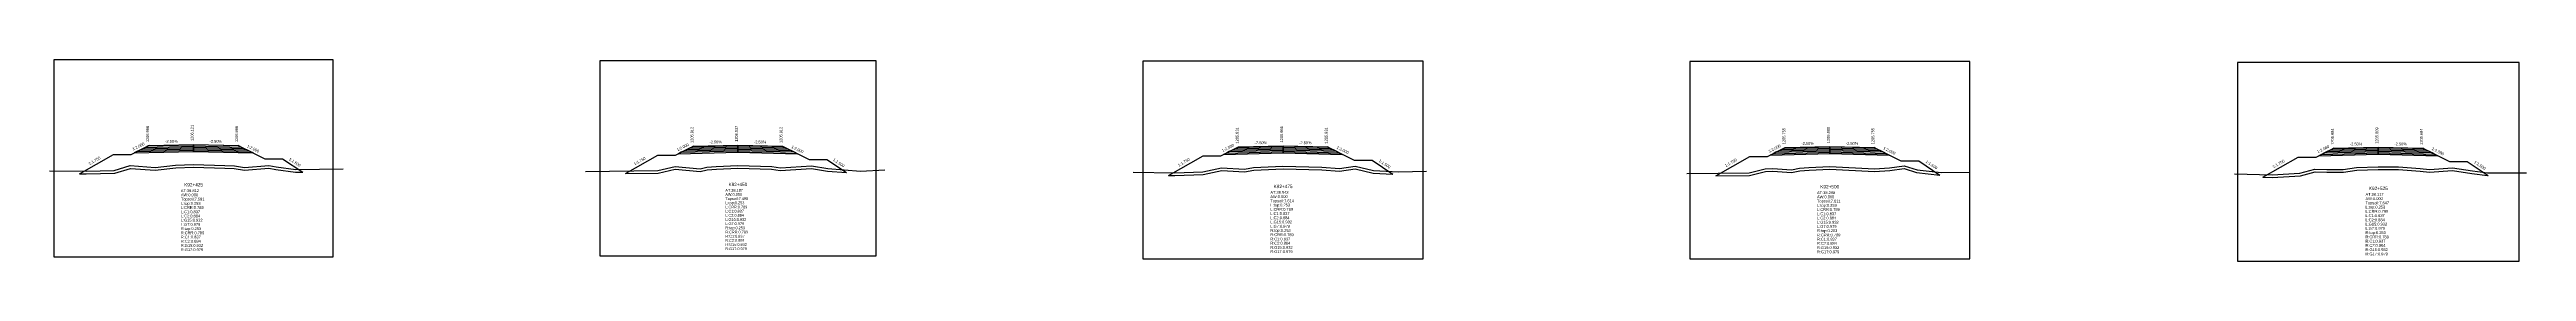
# Model space of a CAD drawing. Extents: x -7 to 78429, y 1189 to 1262.
# Drawn here: x 16547 to 16825.4, y 1193 to 1215.6 of the extents above; entities that cross this region are included whole.
import ezdxf
from ezdxf.enums import TextEntityAlignment as Align

# ---------------------------------------------------------------- set-up
doc = ezdxf.new("R2010")
doc.units = 0

msp = doc.modelspace()

# ---------------------------------------------------------------- linework, layer by layer
at = {"layer": 'A4_BORDER', "color": 7}
for points in [[(16547.497, 1193.453), (16578.876, 1193.453), (16578.876, 1215.64), (16547.497, 1215.64), (16547.497, 1193.453)], [(16608.841, 1193.573), (16639.904, 1193.573), (16639.904, 1215.537), (16608.841, 1215.537), (16608.841, 1193.573)], [(16669.896, 1193.228), (16701.42, 1193.228), (16701.42, 1215.518), (16669.896, 1215.518), (16669.896, 1193.228)], [(16731.371, 1193.209), (16762.845, 1193.209), (16762.845, 1215.463), (16731.371, 1215.463), (16731.371, 1193.209)], [(16792.934, 1192.971), (16824.606, 1192.971), (16824.606, 1215.366), (16792.934, 1215.366), (16792.934, 1192.971)]]:
    msp.add_lwpolyline(points, dxfattribs=at)
at = {"layer": 'CLEAR_GROUND', "color": 8}
for points in [[(16550.349, 1202.803), (16551.122, 1202.797), (16554.327, 1202.875), (16556.102, 1203.421), (16558.876, 1203.216), (16561.183, 1203.468), (16563.197, 1203.545), (16566.692, 1203.446), (16567.758, 1203.392), (16568.917, 1203.212), (16571.644, 1203.441), (16572.439, 1203.298), (16574.661, 1202.973), (16575.452, 1202.986)], [(16611.727, 1202.829), (16615.396, 1202.878), (16617.34, 1203.326), (16620.151, 1203.07), (16620.927, 1203.261), (16621.956, 1203.314), (16624.364, 1203.428), (16628.155, 1203.344), (16629.14, 1203.192), (16632.651, 1203.41), (16634.449, 1203.107), (16636.578, 1202.941)], [(16672.791, 1202.621), (16673.482, 1202.612), (16676.669, 1202.725), (16678.755, 1203.178), (16681.336, 1203.018), (16682.37, 1203.231), (16685.65, 1203.378), (16690.015, 1203.246), (16692, 1203.115), (16693.745, 1203.359), (16695.776, 1202.895), (16698.011, 1202.763)], [(16734.315, 1202.588), (16738.09, 1202.623), (16739.898, 1203.062), (16740.717, 1203.094), (16742.809, 1202.97), (16743.749, 1203.128), (16744.785, 1203.225), (16747.122, 1203.337), (16752.131, 1203.078), (16753.858, 1203.194), (16755.459, 1203.406), (16756.855, 1202.94), (16759.494, 1202.664)], [(16795.788, 1202.409), (16796.846, 1202.378), (16800.014, 1202.581), (16801.67, 1203.027), (16802.965, 1203.001), (16804.849, 1202.973), (16806.344, 1203.205), (16808.765, 1203.291), (16811.027, 1203.274), (16813.462, 1203.113), (16814.535, 1202.977), (16817.096, 1203.191), (16819.296, 1202.847), (16821.028, 1202.613), (16821.126, 1202.613)]]:
    msp.add_lwpolyline(points, dxfattribs=at)
at = {"layer": 'DESIGN_ROAD_TRIMMED', "color": 1}
for points in [[(16550.349, 1202.803), (16554.187, 1204.996), (16556.187, 1204.996), (16558.187, 1205.996), (16558.187, 1205.996), (16558.081, 1205.943), (16558.081, 1205.943), (16557.766, 1205.785), (16557.766, 1205.785), (16557.45, 1205.628), (16557.45, 1205.628), (16557.134, 1205.47), (16557.134, 1205.47), (16556.818, 1205.312), (16556.818, 1205.312), (16556.502, 1205.154), (16563.187, 1205.321), (16563.187, 1205.471), (16563.187, 1205.471), (16563.187, 1205.621), (16563.187, 1205.621), (16563.187, 1205.771), (16563.187, 1205.771), (16563.187, 1205.921), (16563.187, 1205.921), (16563.187, 1206.071), (16563.187, 1206.071), (16563.187, 1206.121), (16563.187, 1206.121), (16563.187, 1206.121), (16563.187, 1206.121), (16563.187, 1206.121), (16563.187, 1206.071), (16563.187, 1206.071), (16563.187, 1205.921), (16563.187, 1205.921), (16563.187, 1205.771), (16563.187, 1205.771), (16563.187, 1205.621), (16563.187, 1205.621), (16563.187, 1205.471), (16563.187, 1205.471), (16563.187, 1205.321), (16569.871, 1205.154), (16569.555, 1205.312), (16569.555, 1205.312), (16569.239, 1205.47), (16569.239, 1205.47), (16568.923, 1205.628), (16568.923, 1205.628), (16568.608, 1205.785), (16568.608, 1205.785), (16568.292, 1205.943), (16568.292, 1205.943), (16568.187, 1205.996), (16568.187, 1205.996), (16571.187, 1204.496), (16573.187, 1204.496), (16575.452, 1202.986)], [(16611.727, 1202.829), (16615.373, 1204.912), (16617.373, 1204.912), (16619.373, 1205.912), (16619.373, 1205.912), (16619.267, 1205.859), (16619.267, 1205.859), (16618.951, 1205.701), (16618.951, 1205.701), (16618.636, 1205.544), (16618.636, 1205.544), (16618.32, 1205.386), (16618.32, 1205.386), (16618.004, 1205.228), (16618.004, 1205.228), (16617.688, 1205.07), (16624.373, 1205.237), (16624.373, 1205.387), (16624.373, 1205.387), (16624.373, 1205.537), (16624.373, 1205.537), (16624.373, 1205.687), (16624.373, 1205.687), (16624.373, 1205.837), (16624.373, 1205.837), (16624.373, 1205.987), (16624.373, 1205.987), (16624.373, 1206.037), (16624.373, 1206.037), (16624.373, 1206.037), (16624.373, 1206.037), (16624.373, 1206.037), (16624.373, 1205.987), (16624.373, 1205.987), (16624.373, 1205.837), (16624.373, 1205.837), (16624.373, 1205.687), (16624.373, 1205.687), (16624.373, 1205.537), (16624.373, 1205.537), (16624.373, 1205.387), (16624.373, 1205.387), (16624.373, 1205.237), (16631.057, 1205.07), (16630.741, 1205.228), (16630.741, 1205.228), (16630.425, 1205.386), (16630.425, 1205.386), (16630.109, 1205.544), (16630.109, 1205.544), (16629.794, 1205.701), (16629.794, 1205.701), (16629.478, 1205.859), (16629.478, 1205.859), (16629.373, 1205.912), (16629.373, 1205.912), (16632.373, 1204.412), (16634.373, 1204.412), (16636.578, 1202.941)], [(16672.791, 1202.621), (16676.658, 1204.831), (16678.658, 1204.831), (16680.658, 1205.831), (16680.658, 1205.831), (16680.553, 1205.778), (16680.553, 1205.778), (16680.237, 1205.62), (16680.237, 1205.62), (16679.921, 1205.463), (16679.921, 1205.463), (16679.606, 1205.305), (16679.606, 1205.305), (16679.29, 1205.147), (16679.29, 1205.147), (16678.974, 1204.989), (16685.658, 1205.156), (16685.658, 1205.306), (16685.658, 1205.306), (16685.658, 1205.456), (16685.658, 1205.456), (16685.658, 1205.606), (16685.658, 1205.606), (16685.658, 1205.756), (16685.658, 1205.756), (16685.658, 1205.906), (16685.658, 1205.906), (16685.658, 1205.956), (16685.658, 1205.956), (16685.658, 1205.956), (16685.658, 1205.956), (16685.658, 1205.956), (16685.658, 1205.906), (16685.658, 1205.906), (16685.658, 1205.756), (16685.658, 1205.756), (16685.658, 1205.606), (16685.658, 1205.606), (16685.658, 1205.456), (16685.658, 1205.456), (16685.658, 1205.306), (16685.658, 1205.306), (16685.658, 1205.156), (16692.342, 1204.989), (16692.027, 1205.147), (16692.027, 1205.147), (16691.711, 1205.305), (16691.711, 1205.305), (16691.395, 1205.463), (16691.395, 1205.463), (16691.079, 1205.62), (16691.079, 1205.62), (16690.763, 1205.778), (16690.763, 1205.778), (16690.658, 1205.831), (16690.658, 1205.831), (16693.658, 1204.331), (16695.658, 1204.331), (16698.011, 1202.763)], [(16734.315, 1202.588), (16738.108, 1204.755), (16740.108, 1204.755), (16742.108, 1205.755), (16742.108, 1205.755), (16742.003, 1205.702), (16742.003, 1205.702), (16741.687, 1205.544), (16741.687, 1205.544), (16741.371, 1205.387), (16741.371, 1205.387), (16741.055, 1205.229), (16741.055, 1205.229), (16740.74, 1205.071), (16740.74, 1205.071), (16740.424, 1204.913), (16747.108, 1205.08), (16747.108, 1205.23), (16747.108, 1205.23), (16747.108, 1205.38), (16747.108, 1205.38), (16747.108, 1205.53), (16747.108, 1205.53), (16747.108, 1205.68), (16747.108, 1205.68), (16747.108, 1205.83), (16747.108, 1205.83), (16747.108, 1205.88), (16747.108, 1205.88), (16747.108, 1205.88), (16747.108, 1205.88), (16747.108, 1205.88), (16747.108, 1205.83), (16747.108, 1205.83), (16747.108, 1205.68), (16747.108, 1205.68), (16747.108, 1205.53), (16747.108, 1205.53), (16747.108, 1205.38), (16747.108, 1205.38), (16747.108, 1205.23), (16747.108, 1205.23), (16747.108, 1205.08), (16753.792, 1204.913), (16753.476, 1205.071), (16753.476, 1205.071), (16753.161, 1205.229), (16753.161, 1205.229), (16752.845, 1205.387), (16752.845, 1205.387), (16752.529, 1205.544), (16752.529, 1205.544), (16752.213, 1205.702), (16752.213, 1205.702), (16752.108, 1205.755), (16752.108, 1205.755), (16755.108, 1204.255), (16757.108, 1204.255), (16759.494, 1202.664)], [(16795.788, 1202.409), (16799.77, 1204.684), (16801.77, 1204.684), (16803.77, 1205.684), (16803.77, 1205.684), (16803.665, 1205.631), (16803.665, 1205.631), (16803.349, 1205.473), (16803.349, 1205.473), (16803.033, 1205.316), (16803.033, 1205.316), (16802.717, 1205.158), (16802.717, 1205.158), (16802.402, 1205), (16802.402, 1205), (16802.086, 1204.842), (16808.77, 1205.009), (16808.77, 1205.159), (16808.77, 1205.159), (16808.77, 1205.309), (16808.77, 1205.309), (16808.77, 1205.459), (16808.77, 1205.459), (16808.77, 1205.609), (16808.77, 1205.609), (16808.77, 1205.759), (16808.77, 1205.759), (16808.77, 1205.809), (16808.77, 1205.809), (16808.77, 1205.809), (16808.77, 1205.809), (16808.77, 1205.809), (16808.77, 1205.759), (16808.77, 1205.759), (16808.77, 1205.609), (16808.77, 1205.609), (16808.77, 1205.459), (16808.77, 1205.459), (16808.77, 1205.309), (16808.77, 1205.309), (16808.77, 1205.159), (16808.77, 1205.159), (16808.77, 1205.009), (16815.454, 1204.842), (16815.139, 1205), (16815.139, 1205), (16814.823, 1205.158), (16814.823, 1205.158), (16814.507, 1205.316), (16814.507, 1205.316), (16814.191, 1205.473), (16814.191, 1205.473), (16813.875, 1205.631), (16813.875, 1205.631), (16813.77, 1205.684), (16813.77, 1205.684), (16816.77, 1204.184), (16818.77, 1204.184), (16821.126, 1202.613)]]:
    msp.add_lwpolyline(points, dxfattribs=at)
at = {"layer": 'FINISHED_ROAD', "color": 2}
for points in [[(16554.187, 1204.996), (16556.187, 1204.996), (16558.187, 1205.996), (16558.187, 1205.996), (16563.187, 1206.121), (16568.187, 1205.996), (16568.187, 1205.996), (16571.187, 1204.496), (16573.187, 1204.496)], [(16615.373, 1204.912), (16617.373, 1204.912), (16619.373, 1205.912), (16619.373, 1205.912), (16624.373, 1206.037), (16629.373, 1205.912), (16629.373, 1205.912), (16632.373, 1204.412), (16634.373, 1204.412)], [(16676.658, 1204.831), (16678.658, 1204.831), (16680.658, 1205.831), (16680.658, 1205.831), (16685.658, 1205.956), (16690.658, 1205.831), (16690.658, 1205.831), (16693.658, 1204.331), (16695.658, 1204.331)], [(16738.108, 1204.755), (16740.108, 1204.755), (16742.108, 1205.755), (16742.108, 1205.755), (16747.108, 1205.88), (16752.108, 1205.755), (16752.108, 1205.755), (16755.108, 1204.255), (16757.108, 1204.255)], [(16799.77, 1204.684), (16801.77, 1204.684), (16803.77, 1205.684), (16803.77, 1205.684), (16808.77, 1205.809), (16813.77, 1205.684), (16813.77, 1205.684), (16816.77, 1204.184), (16818.77, 1204.184)]]:
    msp.add_lwpolyline(points, dxfattribs=at)
at = {"layer": 'LAYER_0', "color": 4}
for points in [[(16558.187, 1205.996), (16558.081, 1205.943), (16563.187, 1206.071), (16563.187, 1206.121)], [(16619.373, 1205.912), (16619.267, 1205.859), (16624.373, 1205.987), (16624.373, 1206.037)], [(16680.658, 1205.831), (16680.553, 1205.778), (16685.658, 1205.906), (16685.658, 1205.956)], [(16742.108, 1205.755), (16742.003, 1205.702), (16747.108, 1205.83), (16747.108, 1205.88)], [(16803.77, 1205.684), (16803.665, 1205.631), (16808.77, 1205.759), (16808.77, 1205.809)]]:
    msp.add_lwpolyline(points, dxfattribs=at)
at = {"layer": 'LAYER_1', "color": 4}
for points in [[(16558.081, 1205.943), (16557.766, 1205.785), (16563.187, 1205.921), (16563.187, 1206.071)], [(16619.267, 1205.859), (16618.951, 1205.701), (16624.373, 1205.837), (16624.373, 1205.987)], [(16680.553, 1205.778), (16680.237, 1205.62), (16685.658, 1205.756), (16685.658, 1205.906)], [(16742.003, 1205.702), (16741.687, 1205.544), (16747.108, 1205.68), (16747.108, 1205.83)], [(16803.665, 1205.631), (16803.349, 1205.473), (16808.77, 1205.609), (16808.77, 1205.759)]]:
    msp.add_lwpolyline(points, dxfattribs=at)
at = {"layer": 'LAYER_10', "color": 6}
for points in [[(16569.239, 1205.47), (16569.555, 1205.312), (16563.187, 1205.471), (16563.187, 1205.621)], [(16630.425, 1205.386), (16630.741, 1205.228), (16624.373, 1205.387), (16624.373, 1205.537)], [(16691.711, 1205.305), (16692.027, 1205.147), (16685.658, 1205.306), (16685.658, 1205.456)], [(16753.161, 1205.229), (16753.476, 1205.071), (16747.108, 1205.23), (16747.108, 1205.38)], [(16814.823, 1205.158), (16815.139, 1205), (16808.77, 1205.159), (16808.77, 1205.309)]]:
    msp.add_lwpolyline(points, dxfattribs=at)
at = {"layer": 'LAYER_11', "color": 6}
for points in [[(16569.555, 1205.312), (16569.871, 1205.154), (16563.187, 1205.321), (16563.187, 1205.471)], [(16630.741, 1205.228), (16631.057, 1205.07), (16624.373, 1205.237), (16624.373, 1205.387)], [(16692.027, 1205.147), (16692.342, 1204.989), (16685.658, 1205.156), (16685.658, 1205.306)], [(16753.476, 1205.071), (16753.792, 1204.913), (16747.108, 1205.08), (16747.108, 1205.23)], [(16815.139, 1205), (16815.454, 1204.842), (16808.77, 1205.009), (16808.77, 1205.159)]]:
    msp.add_lwpolyline(points, dxfattribs=at)
at = {"layer": 'LAYER_2', "color": 4}
for points in [[(16557.766, 1205.785), (16557.45, 1205.628), (16563.187, 1205.771), (16563.187, 1205.921)], [(16618.951, 1205.701), (16618.636, 1205.544), (16624.373, 1205.687), (16624.373, 1205.837)], [(16680.237, 1205.62), (16679.921, 1205.463), (16685.658, 1205.606), (16685.658, 1205.756)], [(16741.687, 1205.544), (16741.371, 1205.387), (16747.108, 1205.53), (16747.108, 1205.68)], [(16803.349, 1205.473), (16803.033, 1205.316), (16808.77, 1205.459), (16808.77, 1205.609)]]:
    msp.add_lwpolyline(points, dxfattribs=at)
at = {"layer": 'LAYER_3', "color": 4}
for points in [[(16557.45, 1205.628), (16557.134, 1205.47), (16563.187, 1205.621), (16563.187, 1205.771)], [(16618.636, 1205.544), (16618.32, 1205.386), (16624.373, 1205.537), (16624.373, 1205.687)], [(16679.921, 1205.463), (16679.606, 1205.305), (16685.658, 1205.456), (16685.658, 1205.606)], [(16741.371, 1205.387), (16741.055, 1205.229), (16747.108, 1205.38), (16747.108, 1205.53)], [(16803.033, 1205.316), (16802.717, 1205.158), (16808.77, 1205.309), (16808.77, 1205.459)]]:
    msp.add_lwpolyline(points, dxfattribs=at)
at = {"layer": 'LAYER_4', "color": 4}
for points in [[(16557.134, 1205.47), (16556.818, 1205.312), (16563.187, 1205.471), (16563.187, 1205.621)], [(16618.32, 1205.386), (16618.004, 1205.228), (16624.373, 1205.387), (16624.373, 1205.537)], [(16679.606, 1205.305), (16679.29, 1205.147), (16685.658, 1205.306), (16685.658, 1205.456)], [(16741.055, 1205.229), (16740.74, 1205.071), (16747.108, 1205.23), (16747.108, 1205.38)], [(16802.717, 1205.158), (16802.402, 1205), (16808.77, 1205.159), (16808.77, 1205.309)]]:
    msp.add_lwpolyline(points, dxfattribs=at)
at = {"layer": 'LAYER_5', "color": 4}
for points in [[(16556.818, 1205.312), (16556.502, 1205.154), (16563.187, 1205.321), (16563.187, 1205.471)], [(16618.004, 1205.228), (16617.688, 1205.07), (16624.373, 1205.237), (16624.373, 1205.387)], [(16679.29, 1205.147), (16678.974, 1204.989), (16685.658, 1205.156), (16685.658, 1205.306)], [(16740.74, 1205.071), (16740.424, 1204.913), (16747.108, 1205.08), (16747.108, 1205.23)], [(16802.402, 1205), (16802.086, 1204.842), (16808.77, 1205.009), (16808.77, 1205.159)]]:
    msp.add_lwpolyline(points, dxfattribs=at)
at = {"layer": 'LAYER_6', "color": 6}
for points in [[(16568.187, 1205.996), (16568.292, 1205.943), (16563.187, 1206.071), (16563.187, 1206.121)], [(16629.373, 1205.912), (16629.478, 1205.859), (16624.373, 1205.987), (16624.373, 1206.037)], [(16690.658, 1205.831), (16690.763, 1205.778), (16685.658, 1205.906), (16685.658, 1205.956)], [(16752.108, 1205.755), (16752.213, 1205.702), (16747.108, 1205.83), (16747.108, 1205.88)], [(16813.77, 1205.684), (16813.875, 1205.631), (16808.77, 1205.759), (16808.77, 1205.809)]]:
    msp.add_lwpolyline(points, dxfattribs=at)
at = {"layer": 'LAYER_7', "color": 6}
for points in [[(16568.292, 1205.943), (16568.608, 1205.785), (16563.187, 1205.921), (16563.187, 1206.071)], [(16629.478, 1205.859), (16629.794, 1205.701), (16624.373, 1205.837), (16624.373, 1205.987)], [(16690.763, 1205.778), (16691.079, 1205.62), (16685.658, 1205.756), (16685.658, 1205.906)], [(16752.213, 1205.702), (16752.529, 1205.544), (16747.108, 1205.68), (16747.108, 1205.83)], [(16813.875, 1205.631), (16814.191, 1205.473), (16808.77, 1205.609), (16808.77, 1205.759)]]:
    msp.add_lwpolyline(points, dxfattribs=at)
at = {"layer": 'LAYER_8', "color": 6}
for points in [[(16568.608, 1205.785), (16568.923, 1205.628), (16563.187, 1205.771), (16563.187, 1205.921)], [(16629.794, 1205.701), (16630.109, 1205.544), (16624.373, 1205.687), (16624.373, 1205.837)], [(16691.079, 1205.62), (16691.395, 1205.463), (16685.658, 1205.606), (16685.658, 1205.756)], [(16752.529, 1205.544), (16752.845, 1205.387), (16747.108, 1205.53), (16747.108, 1205.68)], [(16814.191, 1205.473), (16814.507, 1205.316), (16808.77, 1205.459), (16808.77, 1205.609)]]:
    msp.add_lwpolyline(points, dxfattribs=at)
at = {"layer": 'LAYER_9', "color": 6}
for points in [[(16568.923, 1205.628), (16569.239, 1205.47), (16563.187, 1205.621), (16563.187, 1205.771)], [(16630.109, 1205.544), (16630.425, 1205.386), (16624.373, 1205.537), (16624.373, 1205.687)], [(16691.395, 1205.463), (16691.711, 1205.305), (16685.658, 1205.456), (16685.658, 1205.606)], [(16752.845, 1205.387), (16753.161, 1205.229), (16747.108, 1205.38), (16747.108, 1205.53)], [(16814.507, 1205.316), (16814.823, 1205.158), (16808.77, 1205.309), (16808.77, 1205.459)]]:
    msp.add_lwpolyline(points, dxfattribs=at)
at = {"layer": 'NATURAL_GROUND', "color": 3}
for points in [[(16546.998, 1203.13), (16551.12, 1203.097), (16554.279, 1203.174), (16556.068, 1203.724), (16558.871, 1203.517), (16561.161, 1203.767), (16563.196, 1203.845), (16566.704, 1203.746), (16567.789, 1203.691), (16568.928, 1203.514), (16571.659, 1203.743), (16572.488, 1203.594), (16574.681, 1203.273), (16579.997, 1203.362)], [(16607.261, 1203.069), (16615.36, 1203.178), (16617.32, 1203.629), (16620.129, 1203.373), (16620.883, 1203.559), (16621.942, 1203.614), (16624.361, 1203.728), (16628.182, 1203.643), (16629.154, 1203.493), (16632.667, 1203.712), (16634.486, 1203.405), (16638.165, 1203.119), (16640.899, 1203.247)], [(16668.82, 1202.975), (16673.479, 1202.912), (16676.631, 1203.024), (16678.732, 1203.48), (16681.314, 1203.32), (16682.333, 1203.53), (16685.648, 1203.678), (16690.029, 1203.546), (16691.989, 1203.416), (16693.758, 1203.664), (16695.818, 1203.193), (16698.641, 1203.026), (16701.771, 1203.11)], [(16731.052, 1202.857), (16738.053, 1202.923), (16739.856, 1203.361), (16740.72, 1203.394), (16742.793, 1203.271), (16743.71, 1203.426), (16744.764, 1203.524), (16747.123, 1203.637), (16752.129, 1203.379), (16753.828, 1203.493), (16755.488, 1203.713), (16756.919, 1203.235), (16759.629, 1202.952), (16762.79, 1202.977)], [(16792.612, 1202.802), (16796.841, 1202.678), (16799.965, 1202.878), (16801.633, 1203.328), (16802.97, 1203.301), (16804.828, 1203.273), (16806.315, 1203.504), (16808.761, 1203.591), (16811.038, 1203.574), (16813.491, 1203.412), (16814.541, 1203.279), (16817.107, 1203.493), (16819.339, 1203.144), (16821.048, 1202.913), (16825.423, 1202.922)]]:
    msp.add_lwpolyline(points, dxfattribs=at)
at = {"layer": 'STRUCTURE_LEFT', "color": 4}
for points in [[(16558.187, 1205.996), (16558.081, 1205.943), (16558.081, 1205.943), (16557.766, 1205.785), (16557.766, 1205.785), (16557.45, 1205.628), (16557.45, 1205.628), (16557.134, 1205.47), (16557.134, 1205.47), (16556.818, 1205.312), (16556.818, 1205.312), (16556.502, 1205.154), (16563.187, 1205.321), (16563.187, 1205.471), (16563.187, 1205.471), (16563.187, 1205.621), (16563.187, 1205.621), (16563.187, 1205.771), (16563.187, 1205.771), (16563.187, 1205.921), (16563.187, 1205.921), (16563.187, 1206.071), (16563.187, 1206.071), (16563.187, 1206.121), (16563.187, 1206.121)], [(16619.373, 1205.912), (16619.267, 1205.859), (16619.267, 1205.859), (16618.951, 1205.701), (16618.951, 1205.701), (16618.636, 1205.544), (16618.636, 1205.544), (16618.32, 1205.386), (16618.32, 1205.386), (16618.004, 1205.228), (16618.004, 1205.228), (16617.688, 1205.07), (16624.373, 1205.237), (16624.373, 1205.387), (16624.373, 1205.387), (16624.373, 1205.537), (16624.373, 1205.537), (16624.373, 1205.687), (16624.373, 1205.687), (16624.373, 1205.837), (16624.373, 1205.837), (16624.373, 1205.987), (16624.373, 1205.987), (16624.373, 1206.037), (16624.373, 1206.037)], [(16680.658, 1205.831), (16680.553, 1205.778), (16680.553, 1205.778), (16680.237, 1205.62), (16680.237, 1205.62), (16679.921, 1205.463), (16679.921, 1205.463), (16679.606, 1205.305), (16679.606, 1205.305), (16679.29, 1205.147), (16679.29, 1205.147), (16678.974, 1204.989), (16685.658, 1205.156), (16685.658, 1205.306), (16685.658, 1205.306), (16685.658, 1205.456), (16685.658, 1205.456), (16685.658, 1205.606), (16685.658, 1205.606), (16685.658, 1205.756), (16685.658, 1205.756), (16685.658, 1205.906), (16685.658, 1205.906), (16685.658, 1205.956), (16685.658, 1205.956)], [(16742.108, 1205.755), (16742.003, 1205.702), (16742.003, 1205.702), (16741.687, 1205.544), (16741.687, 1205.544), (16741.371, 1205.387), (16741.371, 1205.387), (16741.055, 1205.229), (16741.055, 1205.229), (16740.74, 1205.071), (16740.74, 1205.071), (16740.424, 1204.913), (16747.108, 1205.08), (16747.108, 1205.23), (16747.108, 1205.23), (16747.108, 1205.38), (16747.108, 1205.38), (16747.108, 1205.53), (16747.108, 1205.53), (16747.108, 1205.68), (16747.108, 1205.68), (16747.108, 1205.83), (16747.108, 1205.83), (16747.108, 1205.88), (16747.108, 1205.88)], [(16803.77, 1205.684), (16803.665, 1205.631), (16803.665, 1205.631), (16803.349, 1205.473), (16803.349, 1205.473), (16803.033, 1205.316), (16803.033, 1205.316), (16802.717, 1205.158), (16802.717, 1205.158), (16802.402, 1205), (16802.402, 1205), (16802.086, 1204.842), (16808.77, 1205.009), (16808.77, 1205.159), (16808.77, 1205.159), (16808.77, 1205.309), (16808.77, 1205.309), (16808.77, 1205.459), (16808.77, 1205.459), (16808.77, 1205.609), (16808.77, 1205.609), (16808.77, 1205.759), (16808.77, 1205.759), (16808.77, 1205.809), (16808.77, 1205.809)]]:
    msp.add_lwpolyline(points, dxfattribs=at)
at = {"layer": 'STRUCTURE_RIGHT', "color": 6}
for points in [[(16563.187, 1206.121), (16563.187, 1206.121), (16563.187, 1206.071), (16563.187, 1206.071), (16563.187, 1205.921), (16563.187, 1205.921), (16563.187, 1205.771), (16563.187, 1205.771), (16563.187, 1205.621), (16563.187, 1205.621), (16563.187, 1205.471), (16563.187, 1205.471), (16563.187, 1205.321), (16569.871, 1205.154), (16569.555, 1205.312), (16569.555, 1205.312), (16569.239, 1205.47), (16569.239, 1205.47), (16568.923, 1205.628), (16568.923, 1205.628), (16568.608, 1205.785), (16568.608, 1205.785), (16568.292, 1205.943), (16568.292, 1205.943), (16568.187, 1205.996)], [(16624.373, 1206.037), (16624.373, 1206.037), (16624.373, 1205.987), (16624.373, 1205.987), (16624.373, 1205.837), (16624.373, 1205.837), (16624.373, 1205.687), (16624.373, 1205.687), (16624.373, 1205.537), (16624.373, 1205.537), (16624.373, 1205.387), (16624.373, 1205.387), (16624.373, 1205.237), (16631.057, 1205.07), (16630.741, 1205.228), (16630.741, 1205.228), (16630.425, 1205.386), (16630.425, 1205.386), (16630.109, 1205.544), (16630.109, 1205.544), (16629.794, 1205.701), (16629.794, 1205.701), (16629.478, 1205.859), (16629.478, 1205.859), (16629.373, 1205.912)], [(16685.658, 1205.956), (16685.658, 1205.956), (16685.658, 1205.906), (16685.658, 1205.906), (16685.658, 1205.756), (16685.658, 1205.756), (16685.658, 1205.606), (16685.658, 1205.606), (16685.658, 1205.456), (16685.658, 1205.456), (16685.658, 1205.306), (16685.658, 1205.306), (16685.658, 1205.156), (16692.342, 1204.989), (16692.027, 1205.147), (16692.027, 1205.147), (16691.711, 1205.305), (16691.711, 1205.305), (16691.395, 1205.463), (16691.395, 1205.463), (16691.079, 1205.62), (16691.079, 1205.62), (16690.763, 1205.778), (16690.763, 1205.778), (16690.658, 1205.831)], [(16747.108, 1205.88), (16747.108, 1205.88), (16747.108, 1205.83), (16747.108, 1205.83), (16747.108, 1205.68), (16747.108, 1205.68), (16747.108, 1205.53), (16747.108, 1205.53), (16747.108, 1205.38), (16747.108, 1205.38), (16747.108, 1205.23), (16747.108, 1205.23), (16747.108, 1205.08), (16753.792, 1204.913), (16753.476, 1205.071), (16753.476, 1205.071), (16753.161, 1205.229), (16753.161, 1205.229), (16752.845, 1205.387), (16752.845, 1205.387), (16752.529, 1205.544), (16752.529, 1205.544), (16752.213, 1205.702), (16752.213, 1205.702), (16752.108, 1205.755)], [(16808.77, 1205.809), (16808.77, 1205.809), (16808.77, 1205.759), (16808.77, 1205.759), (16808.77, 1205.609), (16808.77, 1205.609), (16808.77, 1205.459), (16808.77, 1205.459), (16808.77, 1205.309), (16808.77, 1205.309), (16808.77, 1205.159), (16808.77, 1205.159), (16808.77, 1205.009), (16815.454, 1204.842), (16815.139, 1205), (16815.139, 1205), (16814.823, 1205.158), (16814.823, 1205.158), (16814.507, 1205.316), (16814.507, 1205.316), (16814.191, 1205.473), (16814.191, 1205.473), (16813.875, 1205.631), (16813.875, 1205.631), (16813.77, 1205.684)]]:
    msp.add_lwpolyline(points, dxfattribs=at)

# ---------------------------------------------------------------- texts
at = {"layer": 'INFO_TEXT'}
for s, height, p in [('AT:38.812', 0.32, (16561.76, 1200.743)), ('AW:0.000', 0.32, (16561.76, 1200.268)), ('Topsoil:7.581', 0.32, (16561.76, 1199.792)), ('AT:38.187', 0.31, (16622.961, 1200.79)), ('AW:0.000', 0.31, (16622.961, 1200.319)), ('Topsoil:7.498', 0.31, (16622.961, 1199.848)), ('AT:38.943', 0.32, (16684.225, 1200.552)), ('AW:0.000', 0.32, (16684.225, 1200.074)), ('AT:38.298', 0.32, (16745.677, 1200.521)), ('AW:0.000', 0.32, (16745.677, 1200.044)), ('AT:38.117', 0.32, (16807.33, 1200.329)), ('AW:0.000', 0.32, (16807.33, 1199.849)), ('L:top:0.253', 0.32, (16561.76, 1199.317)), ('L:CRR:0.789', 0.32, (16561.76, 1198.841)), ('L:C1:0.837', 0.32, (16561.76, 1198.366)), ('L:C2:0.884', 0.32, (16561.76, 1197.89)), ('L:G15:0.932', 0.32, (16561.76, 1197.415)), ('L:G7:0.979', 0.32, (16561.76, 1196.94)), ('L:top:0.253', 0.31, (16622.961, 1199.378)), ('L:CRR:0.789', 0.31, (16622.961, 1198.907)), ('L:C1:0.837', 0.31, (16622.961, 1198.436)), ('L:C2:0.884', 0.31, (16622.961, 1197.966)), ('L:G15:0.932', 0.31, (16622.961, 1197.495)), ('L:G7:0.979', 0.31, (16622.961, 1197.024)), ('Topsoil:7.614', 0.32, (16684.225, 1199.596)), ('L:top:0.253', 0.32, (16684.225, 1199.119)), ('L:CRR:0.789', 0.32, (16684.225, 1198.641)), ('L:C1:0.837', 0.32, (16684.225, 1198.163)), ('L:C2:0.884', 0.32, (16684.225, 1197.686)), ('L:G15:0.932', 0.32, (16684.225, 1197.208)), ('Topsoil:7.611', 0.32, (16745.677, 1199.568)), ('L:top:0.253', 0.32, (16745.677, 1199.091)), ('L:CRR:0.789', 0.32, (16745.677, 1198.614)), ('L:C1:0.837', 0.32, (16745.677, 1198.137)), ('L:C2:0.884', 0.32, (16745.677, 1197.66)), ('L:G15:0.932', 0.32, (16745.677, 1197.183)), ('Topsoil:7.647', 0.32, (16807.33, 1199.369)), ('L:top:0.253', 0.32, (16807.33, 1198.89)), ('L:CRR:0.789', 0.32, (16807.33, 1198.41)), ('L:C1:0.837', 0.32, (16807.33, 1197.93)), ('L:C2:0.884', 0.32, (16807.33, 1197.45)), ('L:G15:0.932', 0.32, (16807.33, 1196.97)), ('R:top:0.253', 0.32, (16561.76, 1196.464)), ('R:CRR:0.789', 0.32, (16561.76, 1195.989)), ('R:C1:0.837', 0.32, (16561.76, 1195.513)), ('R:C2:0.884', 0.32, (16561.76, 1195.038)), ('R:G15:0.932', 0.32, (16561.76, 1194.562)), ('R:top:0.253', 0.31, (16622.961, 1196.554)), ('R:CRR:0.789', 0.31, (16622.961, 1196.083)), ('R:C1:0.837', 0.31, (16622.961, 1195.612)), ('R:C2:0.884', 0.31, (16622.961, 1195.142)), ('R:G15:0.932', 0.31, (16622.961, 1194.671)), ('R:G17:0.979', 0.31, (16622.961, 1194.2)), ('L:G7:0.979', 0.32, (16684.225, 1196.73)), ('R:top:0.253', 0.32, (16684.225, 1196.253)), ('R:CRR:0.789', 0.32, (16684.225, 1195.775)), ('R:C1:0.837', 0.32, (16684.225, 1195.297)), ('R:C2:0.884', 0.32, (16684.225, 1194.82)), ('R:G15:0.932', 0.32, (16684.225, 1194.342)), ('L:G7:0.979', 0.32, (16745.677, 1196.706)), ('R:top:0.253', 0.32, (16745.677, 1196.23)), ('R:CRR:0.789', 0.32, (16745.677, 1195.753)), ('R:C1:0.837', 0.32, (16745.677, 1195.276)), ('R:C2:0.884', 0.32, (16745.677, 1194.799)), ('R:G15:0.932', 0.32, (16745.677, 1194.322)), ('L:G7:0.979', 0.32, (16807.33, 1196.49)), ('R:top:0.253', 0.32, (16807.33, 1196.01)), ('R:CRR:0.789', 0.32, (16807.33, 1195.53)), ('R:C1:0.837', 0.32, (16807.33, 1195.05)), ('R:C2:0.884', 0.32, (16807.33, 1194.571)), ('R:G17:0.979', 0.32, (16561.76, 1194.087)), ('R:G17:0.979', 0.32, (16684.225, 1193.865)), ('R:G17:0.979', 0.32, (16745.677, 1193.845)), ('R:G15:0.932', 0.32, (16807.33, 1194.091)), ('R:G17:0.979', 0.32, (16807.33, 1193.611))]:
    msp.add_text(s, height=height, dxfattribs=at).set_placement(p)
at = {"layer": 'LEFT_TEXT_H'}
for s, height, p in [('1205.996', 0.317, (16558.187, 1206.376)), ('1205.912', 0.314, (16619.373, 1206.289)), ('1205.831', 0.318, (16680.658, 1206.213)), ('1205.755', 0.318, (16742.108, 1206.136)), ('1205.684', 0.32, (16803.77, 1206.068))]:
    msp.add_text(s, height=height, rotation=90, dxfattribs=at).set_placement(p)
at = {"layer": 'POINT_TEXT_H'}
for s, height, p in [('1206.121', 0.317, (16563.187, 1206.501)), ('1206.037', 0.314, (16624.373, 1206.414)), ('1205.956', 0.318, (16685.658, 1206.338)), ('1205.880', 0.318, (16747.108, 1206.261)), ('1205.809', 0.32, (16808.77, 1206.193))]:
    msp.add_text(s, height=height, rotation=90, dxfattribs=at).set_placement(p)
at = {"layer": 'RIGHT_TEXT_H'}
for s, height, p in [('1205.996', 0.317, (16568.187, 1206.376)), ('1205.912', 0.314, (16629.373, 1206.289)), ('1205.831', 0.318, (16690.658, 1206.213)), ('1205.755', 0.318, (16752.108, 1206.136)), ('1205.684', 0.32, (16813.77, 1206.068))]:
    msp.add_text(s, height=height, rotation=90, dxfattribs=at).set_placement(p)
at = {"layer": 'SLOPE_left'}
for s, height, rotation, p in [('1:2.000', 0.317, 26.565, (16557.102, 1205.666)), ('1:2.000', 0.314, 26.565, (16618.288, 1205.58)), ('1:2.000', 0.318, 26.565, (16679.573, 1205.502)), ('1:2.000', 0.318, 26.565, (16741.023, 1205.426)), ('1:2.000', 0.32, 26.565, (16802.684, 1205.356)), ('1:1.750', 0.317, 29.745, (16552.173, 1204.065)), ('1:1.750', 0.314, 29.745, (16613.457, 1204.034)), ('1:1.750', 0.318, 29.745, (16674.63, 1203.892)), ('1:1.750', 0.318, 29.745, (16736.117, 1203.837)), ('1:1.750', 0.32, 29.745, (16797.684, 1203.713))]:
    msp.add_text(s, height=height, rotation=rotation, dxfattribs=at).set_placement(p, align=Align.BOTTOM_CENTER)
at = {"layer": 'SLOPE_right'}
for s, height, rotation, p in [('1:2.000', 0.317, -26.565, (16569.772, 1205.416)), ('1:2.000', 0.314, -26.565, (16630.957, 1205.33)), ('1:2.000', 0.318, -26.565, (16692.244, 1205.252)), ('1:2.000', 0.318, -26.565, (16753.693, 1205.176)), ('1:2.000', 0.32, -26.565, (16815.356, 1205.106)), ('1:1.500', 0.317, -33.69, (16574.425, 1203.899)), ('1:1.500', 0.314, -33.69, (16635.58, 1203.833)), ('1:1.500', 0.318, -33.69, (16696.94, 1203.706)), ('1:1.500', 0.318, -33.69, (16758.407, 1203.618)), ('1:1.500', 0.32, -33.69, (16820.055, 1203.558))]:
    msp.add_text(s, height=height, rotation=rotation, dxfattribs=at).set_placement(p, align=Align.BOTTOM_CENTER)
at = {"layer": 'SLOPE_TEXT'}
for height, p in [(0.317, (16560.687, 1206.312)), (0.317, (16565.687, 1206.312)), (0.314, (16621.873, 1206.226)), (0.314, (16626.873, 1206.226)), (0.318, (16683.158, 1206.148)), (0.318, (16688.158, 1206.148)), (0.318, (16744.608, 1206.072)), (0.318, (16749.608, 1206.072)), (0.32, (16806.27, 1206.002)), (0.32, (16811.27, 1206.002))]:
    msp.add_text('-2.50%', height=height, dxfattribs=at).set_placement(p, align=Align.CENTER)
at = {"layer": 'STATION_TITLE'}
for s, height, p in [('K92+425', 0.38, (16563.187, 1201.377)), ('K92+450', 0.377, (16624.373, 1201.417)), ('K92+475', 0.382, (16685.658, 1201.188)), ('K92+500', 0.381, (16747.108, 1201.157)), ('K92+525', 0.384, (16808.77, 1200.969))]:
    msp.add_text(s, height=height, dxfattribs=at).set_placement(p, align=Align.CENTER)

doc.saveas('drawing.dxf')
